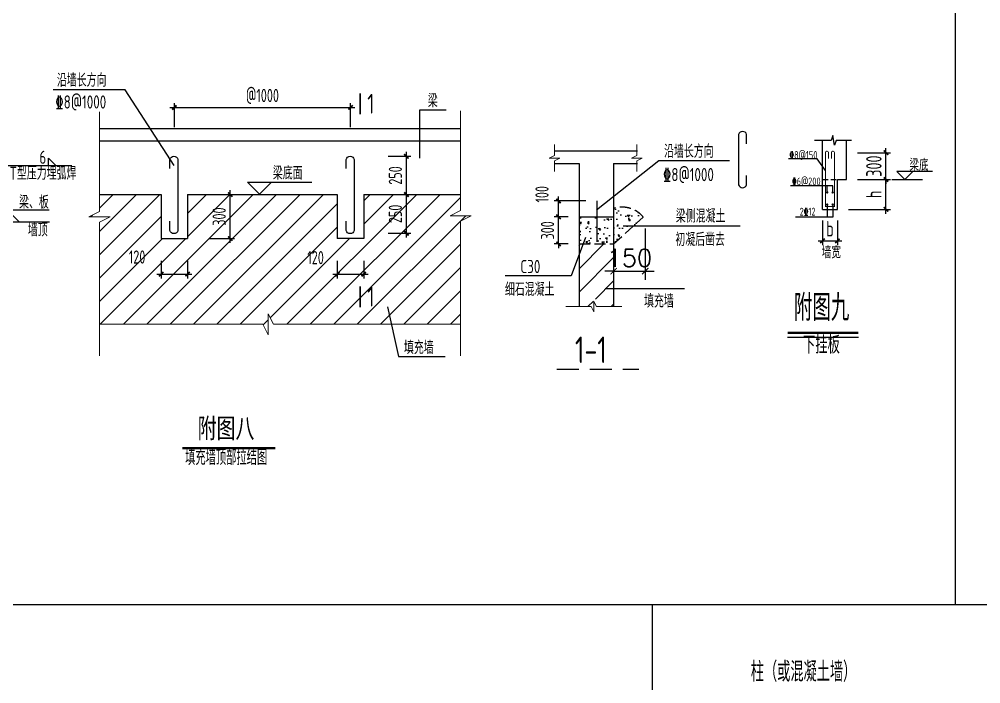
# Model space of a CAD drawing. Extents: x -138012 to 2129925, y -311560 to 0.
# Drawn here: x -28015 to -6185, y -231441 to -216342 of the extents above; entities that cross this region are included whole.
import ezdxf
from ezdxf.enums import TextEntityAlignment as Align

# ---------------------------------------------------------------- set-up
doc = ezdxf.new("R2010")
doc.units = 0
doc.header["$LTSCALE"] = 1000
doc.header["$MEASUREMENT"] = 0
for name, pattern in [('DASH', [0.35, 0.25, -0.1]), ('DASHED', [0.75, 0.5, -0.25]), ('HIDDEN2', [0.1875, 0.125, -0.0625])]:
    doc.linetypes.add(name, pattern=pattern)
doc.layers.get('0').update_dxf_attribs({"linetype": 'CONTINUOUS'})
doc.layers.get('Defpoints').update_dxf_attribs({"linetype": 'CONTINUOUS'})
for name, color, linetype in [('1', 4, 'CONTINUOUS'), ('AXIS', 3, 'CONTINUOUS'), ('BASE', 7, 'CONTINUOUS'), ('DIM', 3, 'CONTINUOUS'), ('edge', 2, 'CONTINUOUS'), ('edge-1', 2, 'HIDDEN2'), ('GJ', 4, 'CONTINUOUS'), ('PUB_DIM', 3, 'CONTINUOUS'), ('PUB_TEXT', 7, 'CONTINUOUS'), ('SM1', 7, 'CONTINUOUS'), ('STEEL', 6, 'CONTINUOUS'), ('TEXT', 7, 'CONTINUOUS'), ('THICK', 6, 'CONTINUOUS'), ('THIN', 7, 'CONTINUOUS'), ('WALL1', 3, 'DASH'), ('尺寸标注', 7, 'CONTINUOUS'), ('柱', 2, 'CONTINUOUS')]:
    doc.layers.add(name, color=color, linetype=linetype)
doc.layers.add('100', color=253, linetype='CONTINUOUS', lineweight=18)
doc.styles.add('HZ', font='txt', dxfattribs={"bigfont": 'hztxt'})
doc.styles.add('tss', font='tssdeng.shx', dxfattribs={"width": 0.75, "bigfont": 'tssdchn.shx'})
doc.styles.add('TSSD_Dimension', font='tssdeng.shx', dxfattribs={"width": 0.7, "bigfont": 'hztxt.shx'})
doc.styles.add('TSSD_Norm', font='Tssdeng.shx', dxfattribs={"bigfont": 'hztxt.shx'})
doc.styles.add('TSSD_REIN', font='tssdeng.shx', dxfattribs={"width": 0.7, "bigfont": 'tssdchn.shx'})
doc.styles.add('黑体', font='simhei.ttf')
doc.dimstyles.new('100', dxfattribs={"dimscale": 100, "dimtxt": 4, "dimasz": 1, "dimexe": 2, "dimexo": 3, "dimgap": 0, "dimtad": 0, "dimdec": 0, "dimrnd": 1, "dimzin": 0, "dimdsep": 46, "dimtxsty": 'HZ', "dimblk": 'D1', "dimcen": 0, "dimdle": 150, "dimclrd": 256, "dimclre": 256, "dimclrt": 2, "dimadec": 0, "dimazin": 0, "dimtfac": 1, "dimtdec": 0, "dimtix": 1, "dimtmove": 2, "dimatfit": 3, "dimldrblk": 'D1', "dimfxl": 0, "dimtvp": 0.75, "dimtolj": 1, "dimtzin": 0, "dimarcsym": 0})
doc.dimstyles.new('TSSD_100_100', dxfattribs={"dimtxt": 300, "dimasz": 100, "dimexe": 250, "dimexo": 250, "dimgap": 100, "dimtad": 1, "dimdec": 0, "dimzin": 0, "dimdsep": 46, "dimtxsty": 'TSSD_Dimension', "dimblk": '_TSDBK', "dimcen": 0, "dimclrt": 7, "dimadec": 0, "dimazin": 0, "dimtfac": 1, "dimtdec": 0, "dimtix": 1, "dimtmove": 2, "dimatfit": 3, "dimldrblk": '_TSDBK', "dimfxl": 0, "dimtolj": 1, "dimtzin": 0, "dimarcsym": 0})
doc.dimstyles.new('TSSD_80_100', dxfattribs={"dimtxt": 300, "dimasz": 100, "dimexe": 100, "dimexo": 250, "dimgap": 100, "dimtad": 1, "dimdec": 0, "dimlfac": 0.8, "dimzin": 0, "dimdsep": 46, "dimtxsty": 'TSSD_Dimension', "dimblk": 'ARCHTICK', "dimcen": 0, "dimdle": 100, "dimclrt": 7, "dimadec": 0, "dimazin": 0, "dimtfac": 1, "dimtdec": 0, "dimtix": 1, "dimtmove": 2, "dimatfit": 3, "dimfxl": 0, "dimtolj": 1, "dimtzin": 0, "dimarcsym": 0})

# ---------------------------------------------------------------- blocks, each defined once
blk = doc.blocks.new('_ArchTick')
at = {"color": 0, "linetype": 'ByBlock', "const_width": 0.4}
blk.add_lwpolyline([(-0.5, -0.5), (0.5, 0.5)], dxfattribs=at)
blk = doc.blocks.new('*D405')
at = {"color": 0, "lineweight": -2}
for p, q in [((-1289806, 113115), (-1289057, 113115)), ((-1289157, 112338), (-1289157, 113215)), ((-1290010, 112438), (-1289057, 112438))]:
    blk.add_line(p, q, dxfattribs=at)
at = {"layer": 'Defpoints', "color": 0}
for p in [(-1290056, 113115), (-1289157, 113115), (-1290260, 112438)]:
    blk.add_point(p, dxfattribs=at)
at = {"color": 0, "lineweight": -2, "xscale": 100, "yscale": 100, "zscale": 100}
for p, rotation in [((-1289157, 113115), 90), ((-1289157, 112438), 270)]:
    blk.add_blockref('_ArchTick', p, dxfattribs=dict(at, rotation=rotation))
at = {"color": 7, "insert": (-1289432, 112777), "char_height": 350, "attachment_point": 5, "rotation": 90, "style": 'TSSD_Dimension'}
blk.add_mtext('\\A1;h', dxfattribs=at)
blk = doc.blocks.new('_TSDBK')
blk.add_line((-1, 0), (0, 0))
at = {"const_width": 0.5}
blk.add_lwpolyline([(-0.7, -0.7), (0.7, 0.7)], dxfattribs=at)
blk = doc.blocks.new('*D406')
at = {"color": 0, "lineweight": -2}
for p, q in [((-1290598, 112188), (-1290598, 111622)), ((-1290260, 112188), (-1290260, 111622)), ((-1290698, 111722), (-1290160, 111722))]:
    blk.add_line(p, q, dxfattribs=at)
at = {"layer": 'Defpoints', "color": 0}
for p in [(-1290598, 112438), (-1290260, 112438), (-1290260, 111722)]:
    blk.add_point(p, dxfattribs=at)
at = {"color": 0, "lineweight": -2, "xscale": 100, "yscale": 100, "zscale": 100, "rotation": 180}
blk.add_blockref('_ArchTick', (-1290598, 111722), dxfattribs=at)
at = {"color": 0, "lineweight": -2, "xscale": 100, "yscale": 100, "zscale": 100}
blk.add_blockref('_ArchTick', (-1290260, 111722), dxfattribs=at)
at = {"color": 7, "insert": (-1290429, 111997), "char_height": 350, "attachment_point": 5, "style": 'TSSD_Dimension'}
blk.add_mtext('\\A1;b', dxfattribs=at)
blk = doc.blocks.new('*D407')
at = {"color": 0, "lineweight": -2}
for p, q in [((-1289157, 113725), (-1289157, 113825)), ((-1289806, 113725), (-1289057, 113725)), ((-1289157, 113115), (-1289157, 113725)), ((-1289806, 113115), (-1289057, 113115)), ((-1289157, 113115), (-1289157, 113015))]:
    blk.add_line(p, q, dxfattribs=at)
at = {"layer": 'Defpoints', "color": 0}
for p in [(-1290056, 113725), (-1289157, 113725), (-1290056, 113115)]:
    blk.add_point(p, dxfattribs=at)
at = {"color": 0, "lineweight": -2, "xscale": 100, "yscale": 100, "zscale": 100}
for p, rotation in [((-1289157, 113725), 270), ((-1289157, 113115), 90)]:
    blk.add_blockref('_ArchTick', p, dxfattribs=dict(at, rotation=rotation))
at = {"color": 7, "insert": (-1289432, 113420), "char_height": 350, "attachment_point": 5, "rotation": 90, "style": 'TSSD_Dimension'}
blk.add_mtext('\\A1;300', dxfattribs=at)
blk = doc.blocks.new('*D444')
at = {"layer": 'Defpoints', "color": 0, "ltscale": 99}
for p in [(-23943, -220326), (-23225, -220326), (-23943, -221326)]:
    blk.add_point(p, dxfattribs=at)
at = {"layer": 'TEXT', "color": 0, "lineweight": -2, "ltscale": 99}
for p, q in [((-23225, -221426), (-23225, -220226)), ((-23693, -220326), (-23125, -220326)), ((-23693, -221326), (-23125, -221326))]:
    blk.add_line(p, q, dxfattribs=at)
at = {"layer": 'TEXT', "color": 0, "lineweight": -2, "ltscale": 99, "xscale": 100, "yscale": 100, "zscale": 100}
for p, rotation in [((-23225, -220326), 90), ((-23225, -221326), 270)]:
    blk.add_blockref('_ArchTick', p, dxfattribs=dict(at, rotation=rotation))
at = {"layer": 'TEXT', "color": 7, "ltscale": 99, "insert": (-23475, -220826), "char_height": 300, "attachment_point": 5, "rotation": 90, "style": 'TSSD_Dimension'}
blk.add_mtext('\\A1;300', dxfattribs=at)
blk = doc.blocks.new('*D445')
at = {"layer": 'Defpoints', "color": 0, "ltscale": 99}
for p in [(-24793, -221579), (-24193, -221579), (-24193, -222134)]:
    blk.add_point(p, dxfattribs=at)
at = {"layer": 'TEXT', "color": 0, "lineweight": -2, "ltscale": 99}
for p, q in [((-24793, -221829), (-24793, -222234)), ((-24193, -221829), (-24193, -222234)), ((-24893, -222134), (-24093, -222134))]:
    blk.add_line(p, q, dxfattribs=at)
at = {"layer": 'TEXT', "color": 0, "lineweight": -2, "ltscale": 99, "xscale": 100, "yscale": 100, "zscale": 100, "rotation": 180}
blk.add_blockref('_ArchTick', (-24793, -222134), dxfattribs=at)
at = {"layer": 'TEXT', "color": 0, "lineweight": -2, "ltscale": 99, "xscale": 100, "yscale": 100, "zscale": 100}
blk.add_blockref('_ArchTick', (-24193, -222134), dxfattribs=at)
at = {"layer": 'TEXT', "color": 7, "ltscale": 99, "insert": (-25338, -221745), "char_height": 300, "attachment_point": 5, "style": 'TSSD_Dimension'}
blk.add_mtext('\\A1;120', dxfattribs=at)
blk = doc.blocks.new('*D446')
at = {"layer": 'Defpoints', "color": 0, "ltscale": 99}
for p in [(-19886, -220326), (-19225, -220326), (-19886, -221205)]:
    blk.add_point(p, dxfattribs=at)
at = {"layer": 'TEXT', "color": 0, "lineweight": -2, "ltscale": 99}
for p, q in [((-19225, -221305), (-19225, -220226)), ((-19636, -220326), (-19125, -220326)), ((-19636, -221205), (-19125, -221205))]:
    blk.add_line(p, q, dxfattribs=at)
at = {"layer": 'TEXT', "color": 0, "lineweight": -2, "ltscale": 99, "xscale": 100, "yscale": 100, "zscale": 100}
for p, rotation in [((-19225, -220326), 90), ((-19225, -221205), 270)]:
    blk.add_blockref('_ArchTick', p, dxfattribs=dict(at, rotation=rotation))
at = {"layer": 'TEXT', "color": 7, "ltscale": 99, "insert": (-19475, -220765), "char_height": 300, "attachment_point": 5, "rotation": 90, "style": 'TSSD_Dimension'}
blk.add_mtext('\\A1;250', dxfattribs=at)
blk = doc.blocks.new('*D447')
at = {"layer": 'Defpoints', "color": 0, "ltscale": 99}
for p in [(-20793, -221579), (-20193, -221579), (-20193, -222134)]:
    blk.add_point(p, dxfattribs=at)
at = {"layer": 'TEXT', "color": 0, "lineweight": -2, "ltscale": 99}
for p, q in [((-20793, -221829), (-20793, -222234)), ((-20193, -221829), (-20193, -222234)), ((-20893, -222134), (-20093, -222134))]:
    blk.add_line(p, q, dxfattribs=at)
at = {"layer": 'TEXT', "color": 0, "lineweight": -2, "ltscale": 99, "xscale": 100, "yscale": 100, "zscale": 100, "rotation": 180}
blk.add_blockref('_ArchTick', (-20793, -222134), dxfattribs=at)
at = {"layer": 'TEXT', "color": 0, "lineweight": -2, "ltscale": 99, "xscale": 100, "yscale": 100, "zscale": 100}
blk.add_blockref('_ArchTick', (-20193, -222134), dxfattribs=at)
at = {"layer": 'TEXT', "color": 7, "ltscale": 99, "insert": (-21286, -221759), "char_height": 300, "attachment_point": 5, "style": 'TSSD_Dimension'}
blk.add_mtext('\\A1;120', dxfattribs=at)
blk = doc.blocks.new('*D448')
at = {"layer": 'Defpoints', "color": 0, "ltscale": 99}
for p in [(-20493, -218346), (-24493, -219046), (-20493, -219046)]:
    blk.add_point(p, dxfattribs=at)
at = {"layer": 'TEXT', "color": 0, "lineweight": -2, "ltscale": 99}
for p, q in [((-24493, -218796), (-24493, -218246)), ((-20493, -218796), (-20493, -218246)), ((-24593, -218346), (-20393, -218346))]:
    blk.add_line(p, q, dxfattribs=at)
at = {"layer": 'TEXT', "color": 0, "lineweight": -2, "ltscale": 99, "xscale": 100, "yscale": 100, "zscale": 100, "rotation": 180}
blk.add_blockref('_ArchTick', (-24493, -218346), dxfattribs=at)
at = {"layer": 'TEXT', "color": 0, "lineweight": -2, "ltscale": 99, "xscale": 100, "yscale": 100, "zscale": 100}
blk.add_blockref('_ArchTick', (-20493, -218346), dxfattribs=at)
at = {"layer": 'TEXT', "color": 7, "ltscale": 99, "insert": (-22493, -218096), "char_height": 300, "attachment_point": 5, "style": 'TSSD_Dimension'}
blk.add_mtext('\\A1;@1000', dxfattribs=at)
blk = doc.blocks.new('*D449')
at = {"layer": 'Defpoints', "color": 0, "ltscale": 99}
for p in [(-19886, -219457), (-19225, -219457), (-19886, -220326)]:
    blk.add_point(p, dxfattribs=at)
at = {"layer": 'TEXT', "color": 0, "lineweight": -2, "ltscale": 99}
for p, q in [((-19225, -220426), (-19225, -219357)), ((-19636, -219457), (-19125, -219457)), ((-19636, -220326), (-19125, -220326))]:
    blk.add_line(p, q, dxfattribs=at)
at = {"layer": 'TEXT', "color": 0, "lineweight": -2, "ltscale": 99, "xscale": 100, "yscale": 100, "zscale": 100}
for p, rotation in [((-19225, -219457), 90), ((-19225, -220326), 270)]:
    blk.add_blockref('_ArchTick', p, dxfattribs=dict(at, rotation=rotation))
at = {"layer": 'TEXT', "color": 7, "ltscale": 99, "insert": (-19475, -219892), "char_height": 300, "attachment_point": 5, "rotation": 90, "style": 'TSSD_Dimension'}
blk.add_mtext('\\A1;250', dxfattribs=at)
blk = doc.blocks.new('*D450')
at = {"layer": 'Defpoints', "color": 0}
for p in [(-15771, -220832), (-15305, -220832), (-15305, -221447)]:
    blk.add_point(p, dxfattribs=at)
at = {"layer": 'PUB_DIM', "color": 0, "lineweight": -2}
for p, q in [((-15555, -220832), (-15871, -220832)), ((-15771, -220832), (-15771, -220732)), ((-15771, -221447), (-15771, -220832)), ((-15555, -221447), (-15871, -221447)), ((-15771, -221447), (-15771, -221547))]:
    blk.add_line(p, q, dxfattribs=at)
at = {"layer": 'PUB_DIM', "color": 0, "lineweight": -2, "xscale": 100, "yscale": 100, "zscale": 100}
for p, rotation in [((-15771, -220832), 270), ((-15771, -221447), 90)]:
    blk.add_blockref('_ArchTick', p, dxfattribs=dict(at, rotation=rotation))
at = {"layer": 'PUB_DIM', "color": 7, "insert": (-16021, -221139), "char_height": 300, "attachment_point": 5, "rotation": 90, "style": 'TSSD_Dimension'}
blk.add_mtext('\\A1;300', dxfattribs=at)
blk = doc.blocks.new('*D451')
at = {"layer": 'Defpoints', "color": 0}
for p in [(-15771, -220471), (-14904, -220471), (-15305, -220832)]:
    blk.add_point(p, dxfattribs=at)
at = {"layer": 'PUB_DIM', "color": 0, "lineweight": -2}
for p, q in [((-15154, -220471), (-15871, -220471)), ((-15771, -220932), (-15771, -220371)), ((-15555, -220832), (-15871, -220832))]:
    blk.add_line(p, q, dxfattribs=at)
at = {"layer": 'PUB_DIM', "color": 0, "lineweight": -2, "xscale": 100, "yscale": 100, "zscale": 100}
for p, rotation in [((-15771, -220471), 90), ((-15771, -220832), 270)]:
    blk.add_blockref('_ArchTick', p, dxfattribs=dict(at, rotation=rotation))
at = {"layer": 'PUB_DIM', "color": 7, "insert": (-16146, -220319), "char_height": 300, "attachment_point": 5, "rotation": 90, "style": 'TSSD_Dimension'}
blk.add_mtext('\\A1;100', dxfattribs=at)
blk = doc.blocks.new('D1')
blk.add_line((0, 0), (-1, 0))
at = {"const_width": 0.25}
blk.add_lwpolyline([(-0.71, -0.71), (0.71, 0.71)], dxfattribs=at)
blk = doc.blocks.new('*D452')
at = {"layer": 'Defpoints', "color": 0}
for p in [(-13802, -220798), (-14520, -221447), (-13802, -222066)]:
    blk.add_point(p, dxfattribs=at)
at = {"layer": 'PUB_DIM', "lineweight": -2}
for p, q in [((-13802, -221098), (-13802, -222266)), ((-14520, -221747), (-14520, -222266)), ((-14620, -222066), (-14720, -222066)), ((-14520, -222066), (-13802, -222066)), ((-13702, -222066), (-13602, -222066))]:
    blk.add_line(p, q, dxfattribs=at)
at = {"layer": 'PUB_DIM', "lineweight": -2, "xscale": 100, "yscale": 100, "zscale": 100}
blk.add_blockref('D1', (-14520, -222066), dxfattribs=at)
at = {"layer": 'PUB_DIM', "lineweight": -2, "xscale": 100, "yscale": 100, "zscale": 100, "rotation": 180}
blk.add_blockref('D1', (-13802, -222066), dxfattribs=at)
at = {"layer": 'PUB_DIM', "color": 2, "insert": (-14161, -221766), "char_height": 400, "attachment_point": 5, "style": 'HZ'}
blk.add_mtext('\\A1;150', dxfattribs=at)
blk = doc.blocks.new('A$C52CD569E')
for p, q in [((-863.3, 2725.3), (-1517, 2725.3)), ((-678.2, 2461.2), (-863.3, 2725.3)), ((831, 2257.9), (1521.3, 2257.9)), ((-514.7, 2113.5), (-1476.2, 2113.5)), ((-638.8, 1689.1), (-638.8, 1405.6)), ((-514.7, 1689.1), (-514.7, 1405.6)), ((-514.7, 1405.6), (-1359.9, 1405.6))]:
    blk.add_line(p, q)
for points in [[(-84.5, 3147.1), (-433.6, 3147.1), (-476.4, 3038.6), (-507.9, 3257.4), (-546.5, 3147.1), (-931, 3147.1)], [(1754, 2440), (938.3, 2440), (1120.4, 2257.9), (1302.4, 2440)]]:
    blk.add_lwpolyline(points)
at = {"layer": 'AXIS', "ltscale": 0.5}
for p, q in [((-638.8, 1965.7), (-638.8, 2113.5)), ((-514.7, 1965.7), (-514.7, 2113.5))]:
    blk.add_line(p, q, dxfattribs=at)
at = {"layer": 'edge'}
for p, q in [((-745.9, 1580.3), (-745.9, 3147.1)), ((-203.9, 2257.9), (-203.9, 3147.1)), ((-407.1, 1580.3), (-407.1, 2257.9)), ((-407.1, 2257.9), (-203.9, 2257.9)), ((-745.9, 1580.3), (-407.1, 1580.3))]:
    blk.add_line(p, q, dxfattribs=at)
at = {"layer": 'edge-1'}
blk.add_line((-745.9, 2257.9), (-434.6, 2257.9), dxfattribs=at)
at = {"layer": 'STEEL', "const_width": 20.3}
blk.add_lwpolyline([(-610.4, 2732.2), (-610.4, 2867.7, 1), (-678.2, 2867.7), (-678.2, 1648.1), (-474.9, 1648.1), (-474.9, 2867.7, 1), (-542.7, 2867.7), (-542.7, 2732.2)], format="xyb", dxfattribs=at)
at = {"layer": 'STEEL', "const_width": 27.1}
for points in [[(-652.4, 1965.7, 1), (-625.3, 1965.7, 1)], [(-528.3, 1965.7, 1), (-501.2, 1965.7, 1)], [(-652.4, 1689.1, 1), (-625.3, 1689.1, 1)], [(-528.3, 1689.1, 1), (-501.2, 1689.1, 1)]]:
    blk.add_lwpolyline(points, format="xyb", close=True, dxfattribs=at)
at = {"layer": 'THICK', "const_width": 50}
blk.add_lwpolyline([(-1538.6, -1224.5), (68.7, -1224.5)], dxfattribs=at)
at = {"layer": 'THIN'}
blk.add_lwpolyline([(-1538.6, -1324.5), (68.7, -1324.5)], dxfattribs=at)
for s, height, style, width, p in [('\x848@150', 176.18, 'TSSD_Dimension', 0.7, (-1495.6, 2729.2)), ('梁底', 271.04, 'HZ', 0.73, (1227.6, 2453.1)), ('\x846@200', 176.18, 'TSSD_Dimension', 0.7, (-1438, 2128)), ('2\x8412', 176.18, 'TSSD_Dimension', 0.7, (-1264.6, 1440.9)), ('墙宽', 271.04, 'TSSD_Dimension', 0.7, (-764.2, 469.1))]:
    blk.add_text(s, height=height, dxfattribs=dict(style=style, width=width)).set_placement(p)
at = {"layer": 'TEXT', "style": 'TSSD_Norm', "width": 0.7}
for s, height, p in [('附图九', 600, (-1396.5, -1132.8)), ('下挂板', 400, (-1190.1, -1816.1))]:
    blk.add_text(s, height=height, dxfattribs=at).set_placement(p, align=Align.BOTTOM_LEFT)
for base, p1, p2, text, picture, middle in [((695.5, 2867.7), (-203.9, 2257.9), (-203.9, 2867.7), '300', '*D407', (420.5, 2562.8)), ((695.5, 2257.9), (-407.1, 1580.3), (-203.9, 2257.9), 'h', '*D405', (420.5, 1919.1))]:
    dim = blk.add_linear_dim(base=base, p1=p1, p2=p2, angle=90, text=text, dimstyle='TSSD_100_100')
    dim.commit()
    dim.dimension.update_dxf_attribs({"geometry": picture, "text_midpoint": middle, "insert": (1289852.5, -110857.4)})
dim = blk.add_linear_dim(base=(-407.1, 865.1), p1=(-745.9, 1580.3), p2=(-407.1, 1580.3), text='b', dimstyle='TSSD_100_100')
dim.commit()
dim.dimension.update_dxf_attribs({"geometry": '*D406', "text_midpoint": (-576.5, 1140.1), "insert": (1289852.5, -110857.4)})

msp = doc.modelspace()

# ---------------------------------------------------------------- hatches: boundary and pattern name
at = {"layer": '1'}
h = msp.add_hatch(dxfattribs=at)
h.set_pattern_fill('ANSI31', color=8, scale=3000, style=0)
h.set_pattern_definition([(45, (382792.35, -605554.94), (-265.16504, 265.16504), [])])
h.paths.add_polyline_path([(-23824.93, -221216.725), (-23824.93, -220435.187), (-23224.93, -220435.187), (-23224.93, -221216.725)], flags=24)
h.paths.add_polyline_path([(-25707.476, -221444.886), (-24969.015, -221444.886), (-24969.015, -222044.886), (-25707.476, -222044.886)], flags=24)
h.paths.add_polyline_path([(-19824.93, -221156.198), (-19824.93, -220374.66), (-19224.93, -220374.66), (-19224.93, -221156.198)], flags=24)
h.paths.add_polyline_path([(-21655.321, -221459.318), (-20916.859, -221459.318), (-20916.859, -222059.318), (-21655.321, -222059.318)], flags=24)
h.paths.add_polyline_path([(-20188.36, -222963.646), (-19788.36, -222963.646), (-19788.36, -222363.646), (-20188.36, -222363.646)], flags=24)
h.paths.add_polyline_path([(-22242.405, -223273.69), (-17993.826, -223273.69), (-17993.826, -220927.406), (-17753.826, -220807.406), (-18233.826, -220807.406), (-17993.826, -220687.406), (-17993.826, -220325.956), (-20192.766, -220325.956), (-20192.766, -221325.956), (-20792.766, -221325.956), (-20792.766, -220325.956), (-24192.766, -220325.956), (-24192.766, -221325.956), (-24792.766, -221325.956), (-24792.766, -220325.956), (-26192.766, -220325.956), (-26192.766, -220713.593), (-26432.766, -220833.593), (-25952.766, -220833.593), (-26192.766, -220953.593), (-26192.766, -223273.69), (-22482.405, -223273.69), (-22362.405, -223513.69), (-22362.405, -223033.69)])
h = msp.add_hatch(dxfattribs=at)
h.set_pattern_fill('AR-CONC', color=256, scale=60, angle=90, style=0)
h.set_pattern_definition([(140, (223230.4, -384935.9), (37.6513, 430.3561), [45, -495]), (85, (223230.4, -384935.9), (-451.3153, -83.2508), [36, -396]), (190.4514, (223233.54, -384900.05), (-413.6637, 347.1056), [38.2441, -420.6853]), (136.1842, (223110.4, -384935.9), (99.3114, 640.3446), [67.5, -742.5]), (186.6356, (223118.7, -384882.55), (-584.4707, 560.7976), [57.3662, -631.0278]), (81.1842, (223110.4, -384935.9), (-584.4712, 560.7972), [54, -594]), (111, (223140.4, -384875.9), (241.57133, 358.14423), [45, -495]), (56, (223140.4, -384875.9), (-435.09, 145.9892), [36, -396]), (161.4514, (223160.54, -384846.07), (-193.5183, 504.1336), [38.2441, -420.6853]), (127.5, (223230.4, -384935.91), (-199.73631, 7.29591), [0, -391.2, 0, -402, 0, -397.5]), (97.5, (223230.4, -384935.91), (-236.64703, 157.84172), [0, -229.2, 0, -382.2, 0, -151.5]), (57.5, (223230.4, -385069.71), (13.53292, 320.29346), [0, -150, 0, -468, 0, -621]), (47.5, (223230.4, -385129.71), (-60.063, 349.9117), [0, -195, 0, -310.8, 0, -441])])
h.paths.add_polyline_path([(-14520.452, -220832.375), (-14520.452, -221446.551), (-13847.285, -220838.084, 0.306130107), (-14520.452, -220640.202)])
h.paths.add_polyline_path([(-14520.452, -221446.551), (-14520.452, -220832.375), (-15305.298, -220832.375), (-15305.298, -221446.551)])
h = msp.add_hatch(dxfattribs=at)
h.set_pattern_fill('ANSI31', color=8, scale=3000, style=0)
h.set_pattern_definition([(45, (223230.4, -384935.9), (-265.16504, 265.16504), [])])
h.paths.add_polyline_path([(-15305.298, -222871.036), (-15018.922, -222871.036), (-14948.922, -222651.036), (-14828.922, -223091.036), (-14758.922, -222871.036), (-14520.452, -222871.036), (-14520.452, -221446.551), (-15305.298, -221446.551)])

# ---------------------------------------------------------------- linework, layer by layer
at = {"linetype": 'ByBlock'}
for p, q in [((-6756.892, -229636.166), (-6756.892, -197450.049)), ((-58063.781, -229636.166), (-6756.892, -229636.166)), ((-6756.892, -229636.166), (12956.728, -229636.166))]:
    msp.add_line(p, q, dxfattribs=at)
at = {"linetype": 'DASHED'}
msp.add_line((-15808.155, -224289.583), (-13947.783, -224289.583), dxfattribs=at)
at = {"layer": '100'}
for p, q in [((-26192.766, -220713.593), (-26192.766, -218448.642)), ((-17993.826, -220687.406), (-17993.826, -218422.455)), ((-15860.924, -219436.922), (-15860.924, -219190.908)), ((-13992.819, -219436.922), (-13992.819, -219190.908)), ((-15980.924, -219496.922), (-15860.924, -219436.922)), ((-15740.924, -219496.922), (-15980.924, -219496.922)), ((-15860.924, -219556.922), (-15740.924, -219496.922)), ((-15860.924, -219802.935), (-15860.924, -219556.922)), ((-14112.819, -219496.922), (-13992.819, -219436.922)), ((-13872.819, -219496.922), (-14112.819, -219496.922)), ((-13992.819, -219556.922), (-13872.819, -219496.922)), ((-13992.819, -219802.935), (-13992.819, -219556.922)), ((-18233.826, -220807.406), (-17993.826, -220687.406)), ((-26432.766, -220833.593), (-26192.766, -220713.593)), ((-25952.766, -220833.593), (-26432.766, -220833.593)), ((-26192.766, -220953.593), (-25952.766, -220833.593)), ((-17753.826, -220807.406), (-18233.826, -220807.406)), ((-17993.826, -220927.406), (-17753.826, -220807.406)), ((-26192.766, -223988.28), (-26192.766, -220953.593)), ((-17993.826, -223988.28), (-17993.826, -220927.406)), ((-15607.214, -222871.779), (-15029.968, -222871.779)), ((-15029.968, -222871.779), (-14969.968, -222991.779)), ((-14969.968, -222991.779), (-14969.968, -222751.779)), ((-14969.968, -222751.779), (-14909.968, -222871.779)), ((-14909.968, -222871.779), (-14332.723, -222871.779)), ((-22362.405, -223513.69), (-22362.405, -223033.69)), ((-22362.405, -223033.69), (-22242.405, -223273.69)), ((-26192.766, -223273.69), (-22482.405, -223273.69)), ((-22482.405, -223273.69), (-22362.405, -223513.69)), ((-22242.405, -223273.69), (-17993.826, -223273.69))]:
    msp.add_line(p, q, dxfattribs=at)
at = {"layer": 'GJ'}
msp.add_line((-14903.673, -220470.79), (-14903.673, -221402.386), dxfattribs=at)
for points in [[(-11500.951, -219172.03), (-11500.951, -218962.03, 0.769230769), (-11682.951, -218962.03), (-11682.951, -220101.695, 0.769230769), (-11500.951, -220101.695), (-11500.951, -219891.695)], [(-24592.59, -219736.824), (-24592.59, -219526.824, -0.769230769), (-24410.59, -219526.824), (-24410.59, -221142.152, -0.769230769), (-24592.59, -221142.152), (-24592.59, -220932.152)], [(-20592.59, -219736.824), (-20592.59, -219526.824, -0.769230769), (-20410.59, -219526.824), (-20410.59, -221142.152, -0.769230769), (-20592.59, -221142.152), (-20592.59, -220932.152)]]:
    msp.add_lwpolyline(points, format="xyb", dxfattribs=at)
at = {"layer": 'PUB_DIM'}
for p, q in [((-25611.136, -217946.825), (-27244.684, -217946.825)), ((-24498.612, -219662.147), (-25611.136, -217946.825)), ((-18921.515, -219497.161), (-18921.515, -218398.87)), ((-18921.515, -218398.87), (-18318.644, -218398.87)), ((-14908.475, -220673.549), (-13494.228, -219552.32)), ((-13494.228, -219552.32), (-11887.862, -219552.32)), ((-22830.612, -220047.313), (-22290.612, -220047.313)), ((-22830.612, -220047.313), (-22290.612, -220047.313)), ((-22560.612, -220317.313), (-22830.612, -220047.313)), ((-22290.612, -220047.313), (-22560.612, -220317.313)), ((-22290.612, -220047.313), (-22560.612, -220317.313)), ((-22378.755, -220047.313), (-21368.75, -220047.313)), ((-14301.678, -221033.697), (-11644.442, -221033.697)), ((-15161.04, -221298.586), (-15484.26, -222173.105)), ((-15484.26, -222173.105), (-16983.044, -222173.105)), ((-14713.679, -222458.542), (-12912.924, -222458.542)), ((-19651.139, -222879.894), (-19406.782, -224003.539)), ((-19406.782, -224003.539), (-18343.823, -224003.539))]:
    msp.add_line(p, q, dxfattribs=at)
at = {"layer": 'PUB_DIM', "const_width": 40}
for points in [[(-20274.686, -218024.222), (-20274.686, -218502.379)], [(-20274.686, -222407.275), (-20274.686, -222885.432)]]:
    msp.add_lwpolyline(points, dxfattribs=at)
at = {"layer": 'TEXT', "ltscale": 99}
for p, q in [((-28533.566, -219664.586), (-26823.114, -219664.586)), ((-28186.415, -220670.347), (-27335.401, -220670.347))]:
    msp.add_line(p, q, dxfattribs=at)
at = {"layer": 'TEXT'}
msp.add_lwpolyline([(-27350.984, -219664.586), (-27350.984, -219495.186), (-27181.584, -219664.586)], dxfattribs=at)
at = {"layer": 'TEXT', "ltscale": 99}
msp.add_lwpolyline([(-27328.133, -220955.08), (-28369.876, -220955.08), (-28187.804, -220773.009), (-28005.733, -220955.08)], dxfattribs=at)
at = {"layer": 'THICK', "const_width": 50}
msp.add_lwpolyline([(-24312.283, -226085.721), (-22204.04, -226085.721)], dxfattribs=at)
at = {"layer": 'WALL1', "linetype": 'DASH'}
for p, q in [((-14520.452, -221446.551), (-13847.285, -220838.084)), ((-15305.298, -221446.551), (-14520.452, -221446.551))]:
    msp.add_line(p, q, dxfattribs=at)
msp.add_arc((-14330.324, -221237.363), 626.698, 39.5770522, 107.7259128, dxfattribs=at)
at = {"layer": '尺寸标注'}
msp.add_line((-13643.536, -229636.166), (-13643.536, -246314.32), dxfattribs=at)
at = {"layer": '柱', "ltscale": 100}
for p, q in [((-26192.766, -218825.956), (-17993.826, -218825.956)), ((-26192.766, -219107.962), (-17993.826, -219107.962)), ((-15848.923, -219334.477), (-13980.818, -219334.477)), ((-15848.923, -219617.886), (-15305.298, -219617.886)), ((-15305.298, -219617.886), (-15305.298, -220832.375)), ((-14520.452, -219617.886), (-14520.452, -220832.375)), ((-14520.452, -219617.886), (-13980.818, -219617.886)), ((-26192.766, -220325.956), (-24792.766, -220325.956)), ((-24792.766, -220325.956), (-24792.766, -221325.956)), ((-24192.766, -220325.956), (-24192.766, -221325.956)), ((-24192.766, -220325.956), (-20792.766, -220325.956)), ((-20792.766, -220325.956), (-20792.766, -221325.956)), ((-20192.766, -220325.956), (-20192.766, -221325.956)), ((-20192.766, -220325.956), (-17993.826, -220325.956)), ((-15305.298, -220832.375), (-15305.298, -222871.036)), ((-15305.298, -220832.375), (-14520.452, -220832.375)), ((-14520.452, -220832.375), (-14520.452, -222871.036)), ((-24792.766, -221325.956), (-24192.766, -221325.956)), ((-20192.766, -221325.956), (-20792.766, -221325.956))]:
    msp.add_line(p, q, dxfattribs=at)

# ---------------------------------------------------------------- block references
at = {"layer": 'BASE', "linetype": 'ByBlock'}
msp.add_blockref('A$C52CD569E', (-9031.931, -222242.49), dxfattribs=at)

# ---------------------------------------------------------------- texts
at = {"layer": 'DIM', "color": 7, "style": 'tss', "width": 0.75}
msp.add_text('1-1', height=600, dxfattribs=at).set_placement((-15396.965, -224152.053))
at = {"layer": 'PUB_TEXT', "color": 7, "style": '黑体', "width": 0.7}
msp.add_text('附图八', height=450, dxfattribs=at).set_placement((-23964.233, -225994.068), align=Align.BOTTOM_LEFT)
at = {"layer": 'SM1', "style": 'TSSD_REIN', "width": 0.7}
msp.add_text('柱（或混凝土墙）', height=450, dxfattribs=at).set_placement((-11405.555, -231391.469))
at = {"layer": 'TEXT', "ltscale": 99, "style": 'tss', "width": 0.75}
for s, p in [('沿墙长方向', (-27159.36, -217877.996)), ('%%1328@1000', (-27198.057, -218372.412)), ('梁', (-18737.294, -218342.386)), ('沿墙长方向', (-13374.744, -219492.724)), ('6', (-27558.303, -219627.943)), ('T型压力埋弧焊', (-28235.577, -219991.199)), ('梁底面', (-22256.598, -219986.451)), ('%%1328@1000', (-13402.176, -220022.139)), ('梁、板', (-28018.06, -220648.33)), ('梁侧混凝土', (-13107.369, -220962.759)), ('墙顶', (-27817.537, -221277.805)), ('初凝后凿去', (-13118.612, -221496.458)), ('C30', (-16636.208, -222110.947)), ('细石混凝土', (-16987.167, -222629.968)), ('填充墙', (-13828.634, -222895.191)), ('填充墙', (-19280.451, -223951.781))]:
    msp.add_text(s, height=300, dxfattribs=at).set_placement(p)
for p in [(-20032.921, -218261.841), (-20032.921, -222644.894)]:
    msp.add_text('1', height=450, dxfattribs=at).set_placement(p, align=Align.MIDDLE)
at = {"layer": 'TEXT', "ltscale": 99, "style": 'TSSD_REIN', "width": 0.7}
msp.add_text('填充墙顶部拉结图', height=350, dxfattribs=at).set_placement((-24247.475, -226577.311), align=Align.BOTTOM_LEFT)

# ---------------------------------------------------------------- dimensions: what is measured, and where the dimension line sits
at = {"layer": 'PUB_DIM'}
dim = msp.add_linear_dim(base=(-15770.615, -220470.79), p1=(-15305.298, -220832.375), p2=(-14903.673, -220470.79), angle=90, text='100', dimstyle='TSSD_80_100', dxfattribs=at)
dim.commit()
dim.dimension.update_dxf_attribs({"geometry": '*D451', "text_midpoint": (-16145.615, -220318.605), "dimtype": 128})
dim = msp.add_linear_dim(base=(-15770.615, -220832.375), p1=(-15305.298, -221446.551), p2=(-15305.298, -220832.375), angle=90, text='300', dimstyle='TSSD_80_100', dxfattribs=at)
dim.commit()
dim.dimension.update_dxf_attribs({"geometry": '*D450', "text_midpoint": (-16020.615, -221139.463)})
dim = msp.add_linear_dim(base=(-13802.462, -222066.201), p1=(-14520.452, -221446.551), p2=(-13802.462, -220797.569), text='150', dimstyle='100', override={"dimtxt": 4}, dxfattribs=at)
dim.commit()
dim.dimension.update_dxf_attribs({"geometry": '*D452', "text_midpoint": (-14161.457, -221766.201)})
at = {"layer": 'TEXT', "ltscale": 99}
dim = msp.add_linear_dim(base=(-20492.766, -218345.573), p1=(-24492.766, -219046.3), p2=(-20492.766, -219046.3), text='@1000', dimstyle='TSSD_80_100', dxfattribs=at)
dim.commit()
dim.dimension.update_dxf_attribs({"geometry": '*D448', "text_midpoint": (-22492.766, -218095.573)})
for base, p1, p2, text, picture, middle in [((-19224.93, -219457.239), (-19886.414, -220325.956), (-19886.414, -219457.239), '250', '*D449', (-19474.93, -219891.597)), ((-23224.93, -220325.956), (-23943.018, -221325.956), (-23943.018, -220325.956), '300', '*D444', (-23474.93, -220825.956)), ((-19224.93, -220325.956), (-19886.414, -221204.902), (-19886.414, -220325.956), '250', '*D446', (-19474.93, -220765.429))]:
    dim = msp.add_linear_dim(base=base, p1=p1, p2=p2, angle=90, text=text, dimstyle='TSSD_80_100', dxfattribs=at)
    dim.commit()
    dim.dimension.update_dxf_attribs({"geometry": picture, "text_midpoint": middle})
for base, p1, p2, picture, middle in [((-24192.766, -222134.318), (-24792.766, -221578.779), (-24192.766, -221578.779), '*D445', (-25338.245, -221744.886)), ((-20192.766, -222134.318), (-20792.766, -221578.779), (-20192.766, -221578.779), '*D447', (-21286.09, -221759.318))]:
    dim = msp.add_linear_dim(base=base, p1=p1, p2=p2, text='120', dimstyle='TSSD_80_100', dxfattribs=at)
    dim.commit()
    dim.dimension.update_dxf_attribs({"geometry": picture, "text_midpoint": middle, "dimtype": 128})

doc.saveas('drawing.dxf')
